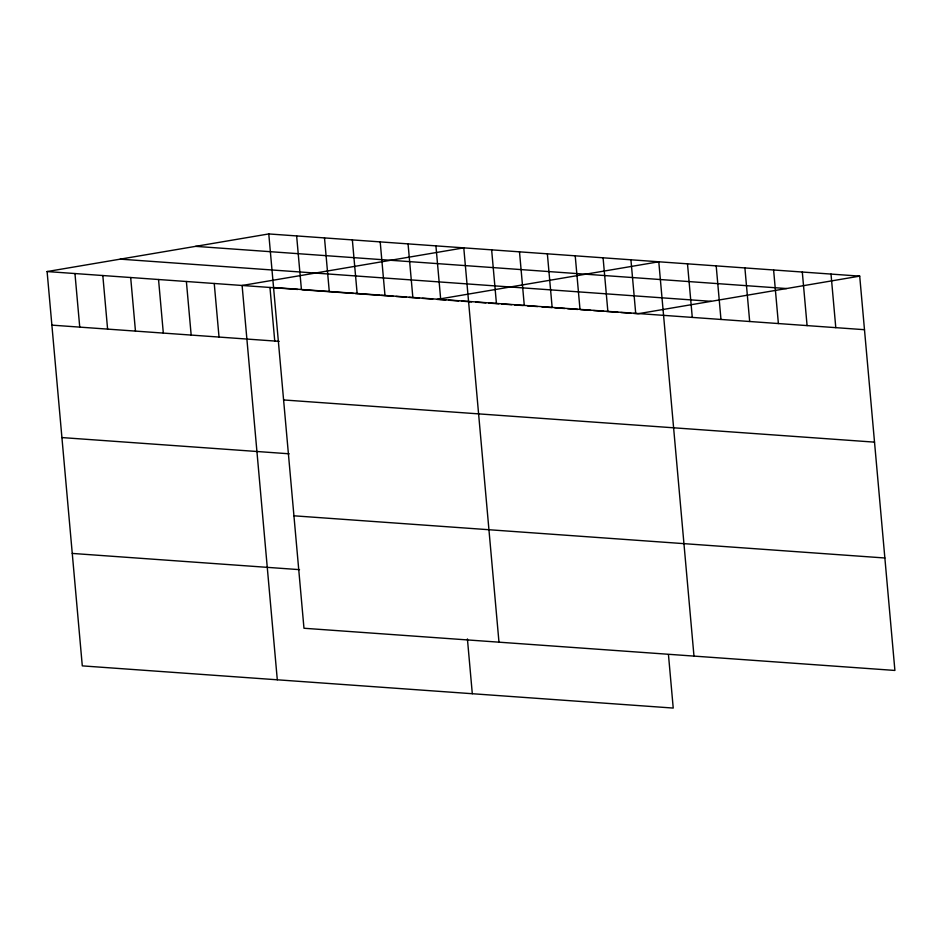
<?xml version="1.0" encoding="UTF-8"?>
<svg xmlns="http://www.w3.org/2000/svg" width="942" height="942" viewBox="0 0 942 942"><rect width="100%" height="100%" fill="white"/><g stroke="black" fill="none" stroke-linecap="round" stroke-linejoin="round"><path stroke-width="1.41" d="M668.467 654.725L673.224 708.066L82.295 665.876L47.1 271.555L268.776 233.934L859.705 276.124L894.9 670.445L303.972 628.255L268.776 233.934M859.705 276.124L638.028 313.745L633.731 313.439M195.618 246.357L786.558 288.546M120.258 259.144L711.186 301.334M273.557 287.51L864.485 329.7M47.1 271.555L297.825 289.453M302.229 289.771L353.544 293.433M355.004 293.539L379.932 295.317M381.404 295.423L393.132 296.259M396.064 296.471L406.32 297.201M409.252 297.413L419.52 298.143M422.452 298.355L432.719 299.085M445.731 300.015L437.112 299.403L658.788 261.782L693.983 656.103M448.592 300.227L458.648 300.945M461.509 301.146L471.553 301.864M475.863 302.17L485.907 302.888M488.78 303.088L498.824 303.807M501.697 304.019L511.742 304.725M514.615 304.937L523.222 305.549M527.532 305.856L537.576 306.574M541.885 306.88L551.93 307.598M554.791 307.81L564.847 308.517M567.708 308.729L577.764 309.447M580.625 309.647L590.669 310.365M593.542 310.566L603.587 311.284M606.46 311.496L617.94 312.308M620.813 312.52L630.857 313.239M51.881 325.131L279.15 341.357M283.589 399.95L874.529 442.139M61.913 437.571L289.182 453.797M293.928 515.804L884.868 557.994M72.251 553.425L299.521 569.651M831.009 274.075L835.789 327.651M802.301 272.026L807.082 325.602M773.606 269.977L778.386 323.553M744.898 267.928L749.679 321.505M716.191 265.88L720.971 319.456M687.495 263.831L692.276 317.407M630.928 259.792L635.709 313.368M603.08 257.802L607.861 311.378M575.221 255.812L580.001 309.388M547.361 253.822L552.142 307.398M519.501 251.832L524.282 305.408M491.642 249.854L496.422 303.418M498.977 642.173L463.782 247.864L242.106 285.485L277.301 679.794M435.922 245.874L440.703 299.438M467.42 638.935L472.307 693.724M408.063 243.884L412.843 297.448M380.203 241.894L384.984 295.47M352.355 239.904L357.136 293.48M324.495 237.914L329.276 291.49M296.636 235.924L301.416 289.5M269.965 287.475L274.746 341.039M214.246 283.495L219.027 337.059M186.386 281.505L191.167 335.069M158.539 279.515L163.319 333.091M130.679 277.525L135.46 331.101M102.819 275.535L107.6 329.111M74.96 273.545L79.74 327.121"/></g></svg>
